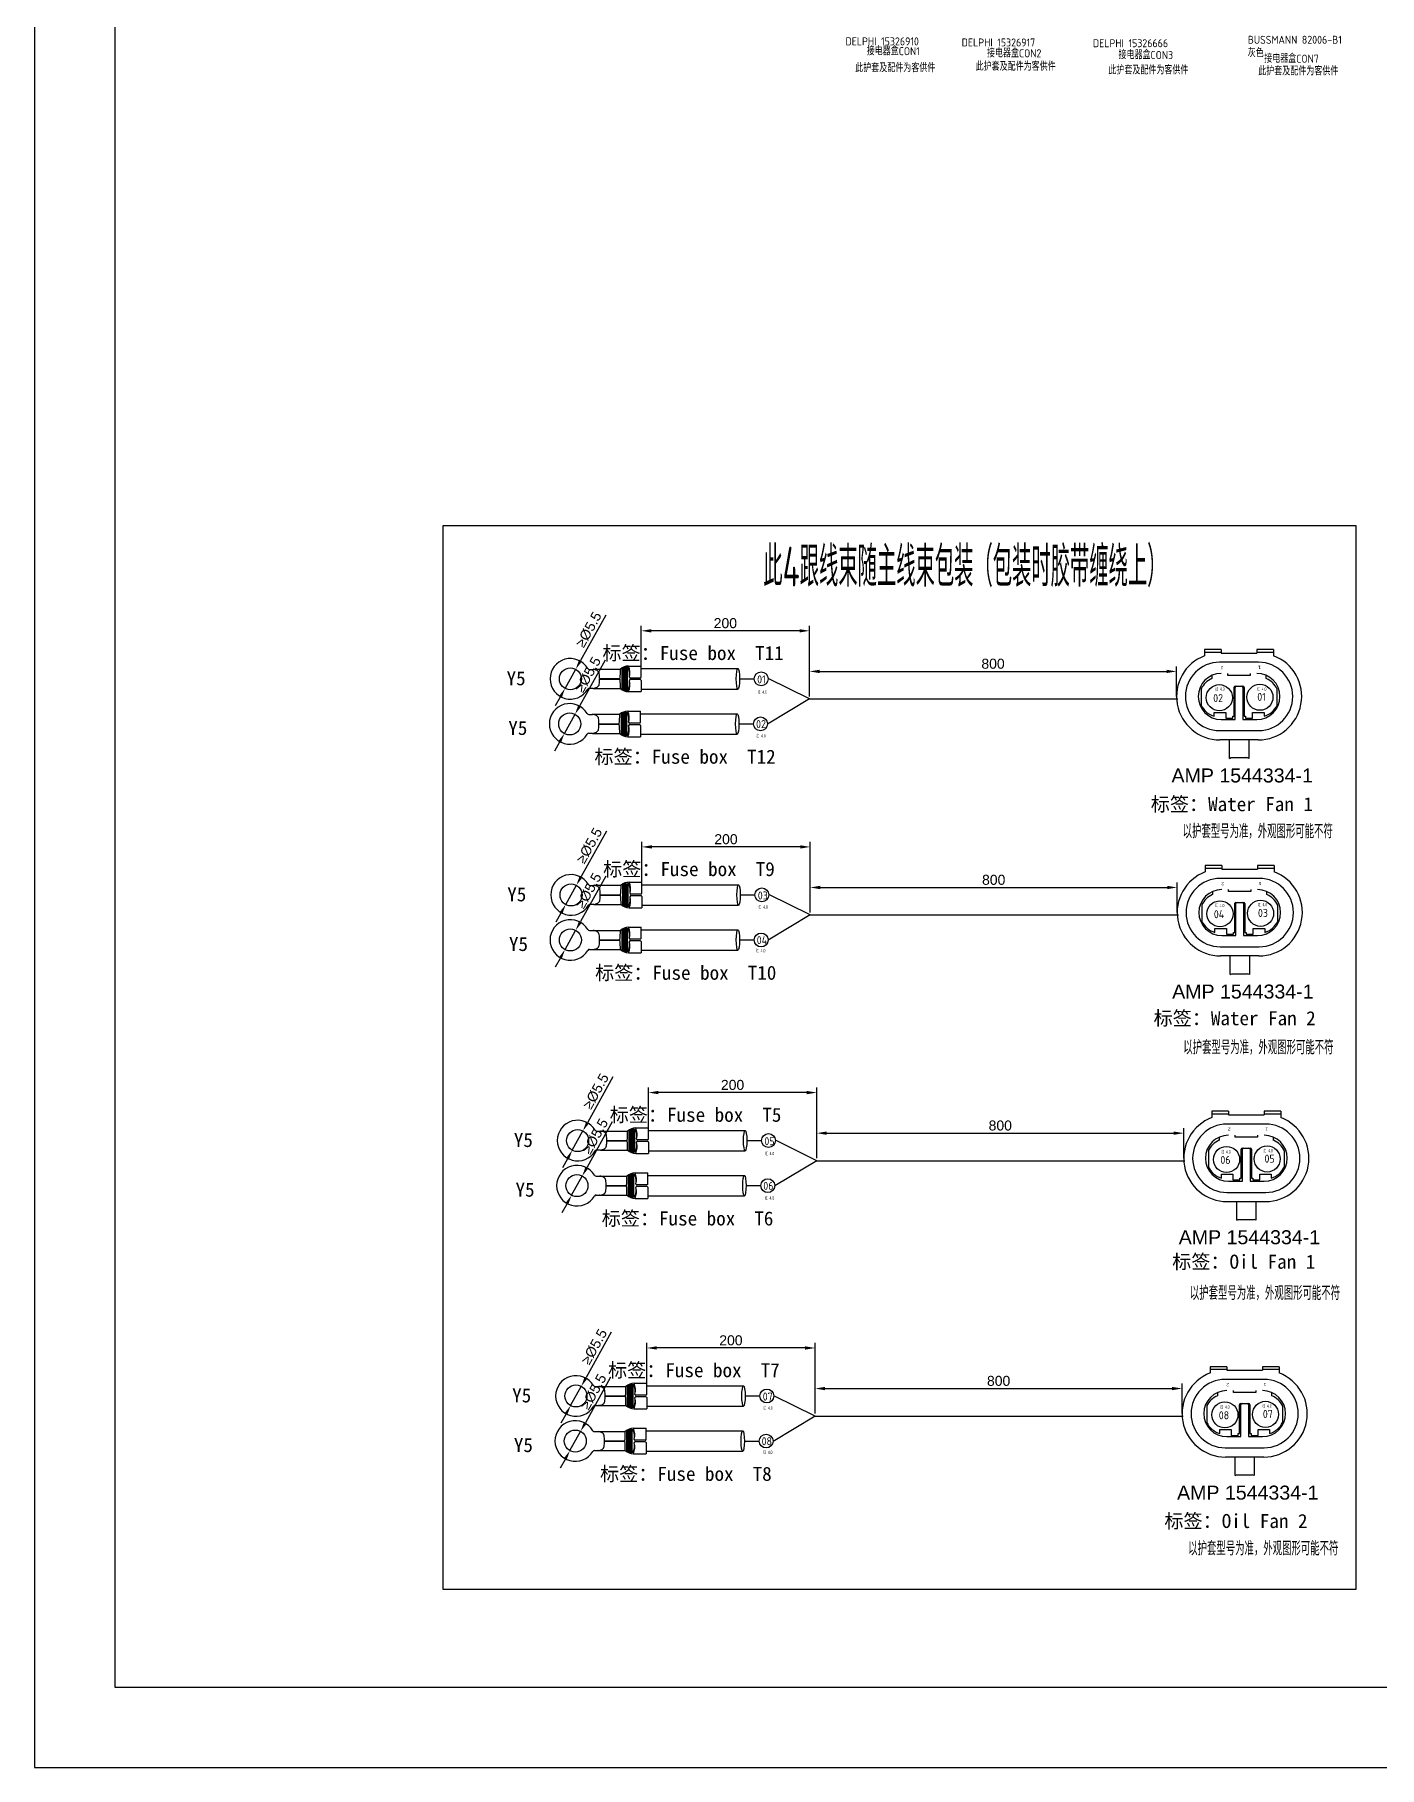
# Model space of a CAD drawing. Header units: millimetres. Extents: x 1762 to 3573, y 2019 to 2959.
# Drawn here: x 1761.7 to 2097.7, y 2018.6 to 2451.6 of the extents above; entities that cross this region are included whole.
import ezdxf

# ---------------------------------------------------------------- set-up
doc = ezdxf.new("R2010")
doc.units = ezdxf.units.MM
doc.layers.add('AM60', color=3, linetype='Continuous', lineweight=25)
doc.layers.add('护套层', color=3, linetype='Continuous', lineweight=0)
doc.layers.add('标题栏', color=7, linetype='Continuous')
doc.layers.add('线色线径', color=1, linetype='Continuous')
doc.styles.get("Standard").update_dxf_attribs({"font": 'arial.ttf'})
doc.styles.add('技术要求及剖视用', font='gbenor.shx', dxfattribs={"width": 0.7, "bigfont": 'gbcbig.shx'})
doc.dimstyles.new('ISO-25', dxfattribs={"dimtxt": 2.5, "dimasz": 2.5, "dimexe": 1.25, "dimexo": 0.625, "dimtad": 1, "dimtxsty": 'Standard', "dimcen": 2.5, "dimadec": 0, "dimazin": 0, "dimtfac": 1, "dimtmove": 0, "dimatfit": 3, "dimfxl": 1, "dimarcsym": 0})

# ---------------------------------------------------------------- blocks, each defined once
blk = doc.blocks.new('A$C02baf1ce')
at = {"color": 3}
for centre in [(10.7, 15.17), (20.85, 15.29)]:
    blk.add_circle(centre, 3.26, dxfattribs=at)
at = {"layer": 'AM60', "linetype": 'Continuous'}
for p, q in [((11.17, 27.21), (7.02, 27.21)), ((7.02, 27.21), (7.02, 25.63)), ((11.17, 26.49), (7.02, 26.49)), ((11.17, 27.21), (11.17, 26.33)), ((11.17, 26.33), (20.11, 26.33)), ((24.26, 27.21), (20.11, 27.21)), ((20.11, 27.21), (20.11, 26.33)), ((24.26, 26.49), (20.11, 26.49)), ((24.26, 27.21), (24.26, 25.63)), ((20.51, 24.02), (10.77, 24.02)), ((6.15, 17.34), (6.15, 13.34)), ((8.86, 20.73), (8.86, 19.95)), ((12.85, 20.75), (12.85, 21.22)), ((18.44, 20.75), (12.85, 20.75)), ((14.37, 10.53), (14.37, 17.71)), ((14.68, 18.03), (16.6, 18.03)), ((14.68, 9.73), (14.68, 17.71)), ((16.6, 17.71), (16.6, 9.73)), ((16.92, 17.71), (16.92, 10.53)), ((18.44, 21.22), (18.44, 20.75)), ((22.43, 19.95), (22.43, 20.73)), ((25.14, 13.34), (25.14, 17.34)), ((9.42, 11.49), (12.29, 11.49)), ((9.42, 10.53), (9.42, 11.49)), ((11.17, 9.73), (14.68, 9.73)), ((12.29, 11.49), (12.29, 10.05)), ((12.29, 10.05), (14.05, 10.05)), ((14.05, 10.05), (14.05, 10.53)), ((14.05, 10.53), (14.37, 10.53)), ((16.6, 9.73), (20.11, 9.73)), ((16.92, 10.53), (17.24, 10.53)), ((17.24, 10.53), (17.24, 10.05)), ((17.24, 10.05), (18.99, 10.05)), ((18.99, 10.05), (18.99, 11.49)), ((18.99, 11.49), (21.87, 11.49)), ((21.87, 11.49), (21.87, 10.53)), ((10.77, 6.94), (20.51, 6.94)), ((20.43, 4.62), (10.85, 4.62)), ((13.25, 0), (13.25, 4.62)), ((18.04, 4.62), (18.04, 0)), ((13.25, 0), (13.64, 0.19)), ((13.64, 0.19), (17.59, 0.19)), ((18.04, 0), (17.59, 0.19))]:
    blk.add_line(p, q, dxfattribs=at)
for centre, radius, start, end in [((10.85, 15.48), 10.85, 110.6673, 270), ((10.77, 15.48), 8.54, 90, 270), ((20.43, 15.48), 10.85, 270, 69.3327), ((20.51, 15.48), 8.54, 270, 90), ((11.17, 15.48), 5.75, 90, 270), ((10.85, 15.16), 5.19, 112.6199, 155.1884), ((14.68, 17.71), 0.319, 90, 180), ((15, 17.71), 0.319, 90, 180), ((16.28, 17.71), 0.319, 0, 90), ((16.6, 17.71), 0.319, 0, 90), ((20.11, 15.48), 5.75, 270, 90), ((20.43, 15.16), 5.19, 24.8116, 67.3801), ((10.85, 15.51), 5.19, 204.8116, 253.9234), ((20.43, 15.51), 5.19, 286.0766, 335.1884)]:
    blk.add_arc(centre, radius, start, end, dxfattribs=at)
at = {"layer": 'AM60', "color": 1, "lineweight": 5}
for s, p in [('2', (11.68, 23.1)), ('1', (21.03, 23.14))]:
    blk.add_text(s, height=0.798, rotation=180, dxfattribs=at).set_placement(p)
blk = doc.blocks.new('*D43')
at = {"color": 0, "lineweight": -2, "transparency": 16777216}
for p, q in [((-44.33, 96.49), (-46.52, 97.7)), ((-42.14, 95.27), (-37.33, 92.61)), ((-23.81, 85.1), (-35.15, 91.39))]:
    blk.add_line(p, q, dxfattribs=at)
at = {"color": 0, "transparency": 16777216}
for points in [[(-44.13, 96.85), (-44.53, 96.12), (-42.14, 95.27)], [(-34.94, 91.76), (-35.35, 91.03), (-37.33, 92.61)]]:
    blk.add_solid(points, dxfattribs=at)
at = {"layer": 'Defpoints', "color": 0, "transparency": 16777216}
for p in [(-42.14, 95.27), (-37.33, 92.61)]:
    blk.add_point(p, dxfattribs=at)
at = {"color": 0, "transparency": 16777216, "insert": (-27.43, 89.37), "char_height": 2.5, "attachment_point": 5, "rotation": 330.9889}
blk.add_mtext('≥%%C5.5', dxfattribs=at)
blk = doc.blocks.new('*D228')
at = {"color": 0, "lineweight": -2, "transparency": 16777216}
for p, q in [((1913.25, 2293.78), (1913.25, 2303.86)), ((1952.81, 2302.61), (1915.75, 2302.61)), ((1955.31, 2286.21), (1955.31, 2303.86))]:
    blk.add_line(p, q, dxfattribs=at)
at = {"color": 0, "transparency": 16777216}
for points in [[(1915.75, 2303.02), (1915.75, 2302.19), (1913.25, 2302.61)], [(1952.81, 2303.02), (1952.81, 2302.19), (1955.31, 2302.61)]]:
    blk.add_solid(points, dxfattribs=at)
at = {"layer": 'Defpoints', "color": 0, "transparency": 16777216}
for p in [(1913.25, 2302.61), (1913.25, 2293.16), (1955.31, 2285.59)]:
    blk.add_point(p, dxfattribs=at)
at = {"color": 0, "transparency": 16777216, "insert": (1934.28, 2304.51), "char_height": 2.5, "attachment_point": 5}
blk.add_mtext('200', dxfattribs=at)
blk = doc.blocks.new('*D229')
at = {"color": 0, "lineweight": -2, "transparency": 16777216}
for p, q in [((1955.31, 2286.21), (1955.31, 2293.71)), ((1957.81, 2292.46), (2044.54, 2292.46)), ((2047.04, 2286.21), (2047.04, 2293.71))]:
    blk.add_line(p, q, dxfattribs=at)
at = {"color": 0, "transparency": 16777216}
for points in [[(1957.81, 2292.88), (1957.81, 2292.05), (1955.31, 2292.46)], [(2044.54, 2292.88), (2044.54, 2292.05), (2047.04, 2292.46)]]:
    blk.add_solid(points, dxfattribs=at)
at = {"layer": 'Defpoints', "color": 0, "transparency": 16777216}
for p in [(2047.04, 2292.46), (1955.31, 2285.59), (2047.04, 2285.59)]:
    blk.add_point(p, dxfattribs=at)
at = {"color": 3, "transparency": 16777216, "insert": (2001.17, 2294.37), "char_height": 2.5, "attachment_point": 5}
blk.add_mtext('800', dxfattribs=at)
blk = doc.blocks.new('*D220')
at = {"color": 0, "lineweight": -2, "transparency": 16777216}
for p, q in [((1913.41, 2239.78), (1913.41, 2249.85)), ((1952.98, 2248.6), (1915.91, 2248.6)), ((1955.48, 2232.21), (1955.48, 2249.85))]:
    blk.add_line(p, q, dxfattribs=at)
at = {"color": 0, "transparency": 16777216}
for points in [[(1915.91, 2249.02), (1915.91, 2248.19), (1913.41, 2248.6)], [(1952.98, 2249.02), (1952.98, 2248.19), (1955.48, 2248.6)]]:
    blk.add_solid(points, dxfattribs=at)
at = {"layer": 'Defpoints', "color": 0, "transparency": 16777216}
for p in [(1913.41, 2248.6), (1913.41, 2239.16), (1955.48, 2231.58)]:
    blk.add_point(p, dxfattribs=at)
at = {"color": 0, "transparency": 16777216, "insert": (1934.44, 2250.51), "char_height": 2.5, "attachment_point": 5}
blk.add_mtext('200', dxfattribs=at)
blk = doc.blocks.new('*D221')
at = {"color": 0, "lineweight": -2, "transparency": 16777216}
for p, q in [((1955.48, 2232.21), (1955.48, 2239.71)), ((2047.2, 2232.21), (2047.2, 2239.71)), ((1957.98, 2238.46), (2044.7, 2238.46))]:
    blk.add_line(p, q, dxfattribs=at)
at = {"color": 0, "transparency": 16777216}
for points in [[(1957.98, 2238.88), (1957.98, 2238.05), (1955.48, 2238.46)], [(2044.7, 2238.88), (2044.7, 2238.05), (2047.2, 2238.46)]]:
    blk.add_solid(points, dxfattribs=at)
at = {"layer": 'Defpoints', "color": 0, "transparency": 16777216}
for p in [(2047.2, 2238.46), (1955.48, 2231.58), (2047.2, 2231.58)]:
    blk.add_point(p, dxfattribs=at)
at = {"color": 3, "transparency": 16777216, "insert": (2001.34, 2240.36), "char_height": 2.5, "attachment_point": 5}
blk.add_mtext('800', dxfattribs=at)
blk = doc.blocks.new('*D222')
at = {"color": 0, "lineweight": -2, "transparency": 16777216}
for p, q in [((1915.05, 2178.38), (1915.05, 2188.45)), ((1954.62, 2187.2), (1917.55, 2187.2)), ((1957.12, 2170.81), (1957.12, 2188.45))]:
    blk.add_line(p, q, dxfattribs=at)
at = {"color": 0, "transparency": 16777216}
for points in [[(1917.55, 2187.62), (1917.55, 2186.78), (1915.05, 2187.2)], [(1954.62, 2187.62), (1954.62, 2186.78), (1957.12, 2187.2)]]:
    blk.add_solid(points, dxfattribs=at)
at = {"layer": 'Defpoints', "color": 0, "transparency": 16777216}
for p in [(1915.05, 2187.2), (1915.05, 2177.75), (1957.12, 2170.18)]:
    blk.add_point(p, dxfattribs=at)
at = {"color": 0, "transparency": 16777216, "insert": (1936.08, 2189.1), "char_height": 2.5, "attachment_point": 5}
blk.add_mtext('200', dxfattribs=at)
blk = doc.blocks.new('*D223')
at = {"color": 0, "lineweight": -2, "transparency": 16777216}
for p, q in [((1957.12, 2170.81), (1957.12, 2178.31)), ((2048.84, 2170.81), (2048.84, 2178.31)), ((1959.62, 2177.06), (2046.34, 2177.06))]:
    blk.add_line(p, q, dxfattribs=at)
at = {"color": 0, "transparency": 16777216}
for points in [[(1959.62, 2177.47), (1959.62, 2176.64), (1957.12, 2177.06)], [(2046.34, 2177.47), (2046.34, 2176.64), (2048.84, 2177.06)]]:
    blk.add_solid(points, dxfattribs=at)
at = {"layer": 'Defpoints', "color": 0, "transparency": 16777216}
for p in [(2048.84, 2177.06), (1957.12, 2170.18), (2048.84, 2170.18)]:
    blk.add_point(p, dxfattribs=at)
at = {"color": 3, "transparency": 16777216, "insert": (2002.98, 2178.96), "char_height": 2.5, "attachment_point": 5}
blk.add_mtext('800', dxfattribs=at)
blk = doc.blocks.new('*D224')
at = {"color": 0, "lineweight": -2, "transparency": 16777216}
for p, q in [((1914.64, 2114.54), (1914.64, 2124.62)), ((1954.2, 2123.37), (1917.14, 2123.37)), ((1956.7, 2106.97), (1956.7, 2124.62))]:
    blk.add_line(p, q, dxfattribs=at)
at = {"color": 0, "transparency": 16777216}
for points in [[(1917.14, 2123.79), (1917.14, 2122.95), (1914.64, 2123.37)], [(1954.2, 2123.79), (1954.2, 2122.95), (1956.7, 2123.37)]]:
    blk.add_solid(points, dxfattribs=at)
at = {"layer": 'Defpoints', "color": 0, "transparency": 16777216}
for p in [(1914.64, 2123.37), (1914.64, 2113.92), (1956.7, 2106.35)]:
    blk.add_point(p, dxfattribs=at)
at = {"color": 0, "transparency": 16777216, "insert": (1935.67, 2125.27), "char_height": 2.5, "attachment_point": 5}
blk.add_mtext('200', dxfattribs=at)
blk = doc.blocks.new('*D225')
at = {"color": 0, "lineweight": -2, "transparency": 16777216}
for p, q in [((1956.7, 2106.97), (1956.7, 2114.48)), ((2048.43, 2106.97), (2048.43, 2114.48)), ((1959.2, 2113.23), (2045.93, 2113.23))]:
    blk.add_line(p, q, dxfattribs=at)
at = {"color": 0, "transparency": 16777216}
for points in [[(1959.2, 2113.64), (1959.2, 2112.81), (1956.7, 2113.23)], [(2045.93, 2113.64), (2045.93, 2112.81), (2048.43, 2113.23)]]:
    blk.add_solid(points, dxfattribs=at)
at = {"layer": 'Defpoints', "color": 0, "transparency": 16777216}
for p in [(2048.43, 2113.23), (1956.7, 2106.35), (2048.43, 2106.35)]:
    blk.add_point(p, dxfattribs=at)
at = {"color": 3, "transparency": 16777216, "insert": (2002.57, 2115.13), "char_height": 2.5, "attachment_point": 5}
blk.add_mtext('800', dxfattribs=at)
blk = doc.blocks.new('A$Ca6ca7e8a')
at = {"layer": '标题栏'}
for p, q in [((0, 940.14), (0, 0)), ((20, 920.14), (20, 20)), ((20, 20), (1791.69, 20)), ((0, 0), (1811.69, 0))]:
    blk.add_line(p, q, dxfattribs=at)
blk = doc.blocks.new('A$C0d177287')
at = {"color": 3}
for p, q in [((4.381, 36.545), (4.381, 29.785)), ((4.426, 37.492), (4.426, 36.613)), ((6.728, 34.985), (6.728, 29.882)), ((6.825, 34.985), (6.825, 29.882)), ((9.126, 37.492), (9.126, 36.613)), ((9.171, 36.545), (9.171, 29.785)), ((3.576, 27.746), (3.576, 24.584)), ((4.226, 29.532), (4.226, 27.72)), ((4.226, 27.72), (4.226, 29.532)), ((4.226, 28.02), (9.326, 28.02)), ((4.526, 28.02), (4.526, 29.532)), ((4.826, 28.02), (4.826, 29.532)), ((5.126, 28.02), (5.126, 29.532)), ((5.426, 28.02), (5.426, 29.532)), ((5.726, 28.02), (5.726, 29.532)), ((6.026, 28.02), (6.026, 29.532)), ((6.326, 28.02), (6.326, 29.532)), ((6.576, 24.784), (6.576, 27.347)), ((6.626, 28.02), (6.626, 29.532)), ((6.926, 28.02), (6.926, 29.532)), ((6.976, 24.784), (6.976, 27.347)), ((7.226, 28.02), (7.226, 29.532)), ((7.526, 28.02), (7.526, 29.532)), ((7.826, 28.02), (7.826, 29.532)), ((8.126, 28.02), (8.126, 29.532)), ((8.426, 28.02), (8.426, 29.532)), ((8.726, 28.02), (8.726, 29.532)), ((9.026, 28.02), (9.026, 29.532)), ((9.326, 29.532), (9.326, 27.72)), ((9.326, 28.066), (9.326, 29.532)), ((9.976, 27.746), (9.976, 24.584)), ((6.376, 24.584), (3.576, 24.584)), ((4.226, 24.584), (4.226, 0.408)), ((7.176, 24.584), (9.976, 24.584)), ((9.326, 24.584), (9.326, 0.408))]:
    blk.add_line(p, q, dxfattribs=at)
blk.add_circle((6.778, 42.282), 2.75, dxfattribs=at)
for centre, radius, start, end in [((6.778, 42.282), 5.075, 300.72955, 239.24052), ((3.926, 37.492), 0.5, 0, 59.24052), ((4.401, 36.545), 0.02, 124.84777, 191.38984), ((8.379, 37.346), 4.078, 191.38984, 205.75525), ((4.337, 36.638), 0.0928, 304.84777, 344.84398), ((5.586, 36.051), 1, 208.46412, 261.38748), ((6.52, 42.223), 7.243, 261.38748, 271.64225), ((7.032, 42.223), 7.243, 268.35775, 278.61252), ((7.967, 36.051), 1, 278.61252, 331.53588), ((5.174, 37.346), 4.078, 334.24475, 348.61016), ((9.626, 37.49), 0.5, 120.72955, 180), ((9.216, 36.638), 0.0928, 195.15602, 235.15223), ((9.151, 36.545), 0.02, 348.61016, 55.15223), ((6.802, 27.651), 3.228, 138.60714, 178.32291), ((5.32, 32.177), 4.762, 248.52034, 282.29112), ((6.729, 28.177), 2.846, 145.61693, 179.58239), ((4.384, 28.195), 0.5, 179.58239, 252.33698), ((5.666, 32.223), 4.728, 252.33698, 278.28445), ((4.752, 49.404), 19.623, 268.91699, 275.77899), ((6.376, 27.329), 0.2, 0, 102.29112), ((6.376, 27.347), 0.2, 0, 98.28445), ((8.801, 49.404), 19.623, 264.22101, 271.08301), ((7.176, 27.347), 0.2, 81.71555, 180), ((7.176, 27.329), 0.2, 77.70888, 180), ((7.886, 32.223), 4.728, 261.71555, 287.66302), ((8.233, 32.177), 4.762, 257.70888, 291.47966), ((6.75, 27.651), 3.228, 1.67709, 41.39286), ((6.823, 28.177), 2.846, 0.41761, 34.38307), ((9.169, 28.195), 0.5, 287.66302, 0.41761), ((6.376, 24.784), 0.2, 270, 0), ((7.176, 24.784), 0.2, 180, 270)]:
    blk.add_arc(centre, radius, start, end, dxfattribs=at)
blk.add_ellipse((6.776, 0.408), major_axis=(-2.55, 0), ratio=0.1601004, dxfattribs=at)
dim = blk.add_diameter_dim_2p(p1=(4.373, 43.616), p2=(9.183, 40.949), text='≥%%C5.5', dimstyle='ISO-25', dxfattribs=at)
dim.commit()
dim.dimension.update_dxf_attribs({"geometry": '*D43', "text_midpoint": (19.088, 37.71), "insert": (46.516, -51.657)})

msp = doc.modelspace()

# ---------------------------------------------------------------- linework, layer by layer
for p, q in [((1937.832, 2290.608), (1941.511, 2290.608)), ((1955.311, 2285.587), (1944.971, 2290.683)), ((1955.311, 2285.587), (1944.8, 2279.266)), ((1955.311, 2285.587), (2047.331, 2285.587)), ((1937.66, 2279.343), (1941.34, 2279.343)), ((1937.996, 2236.605), (1941.675, 2236.605)), ((1955.475, 2231.585), (1945.136, 2236.68)), ((1955.475, 2231.585), (1944.964, 2225.263)), ((1955.475, 2231.585), (2047.495, 2231.585)), ((1937.825, 2225.34), (1941.504, 2225.34)), ((1939.637, 2175.201), (1943.316, 2175.201)), ((1957.116, 2170.181), (1946.777, 2175.276)), ((1957.116, 2170.181), (1946.605, 2163.859)), ((1957.116, 2170.181), (2049.137, 2170.181)), ((1939.466, 2163.936), (1943.145, 2163.936)), ((1939.222, 2111.369), (1942.901, 2111.369)), ((1956.701, 2106.349), (1946.361, 2111.444)), ((1956.701, 2106.349), (1946.19, 2100.027)), ((1956.701, 2106.349), (2048.721, 2106.349)), ((1939.051, 2100.104), (1942.73, 2100.104))]:
    msp.add_line(p, q)
msp.add_lwpolyline([(1863.754, 2328.925), (2091.864, 2328.925), (2091.864, 2063.044), (1863.754, 2063.044)], close=True)
at = {"color": 3}
for centre in [(1943.242, 2290.608), (1943.071, 2279.343), (1943.406, 2236.605), (1943.235, 2225.34), (1945.047, 2175.201), (1944.876, 2163.936), (1944.632, 2111.369), (1944.461, 2100.104)]:
    msp.add_circle(centre, 1.731, dxfattribs=at)

# ---------------------------------------------------------------- block references
for name, p in [('A$Ca6ca7e8a', (1761.676, 2018.553)), ('A$C02baf1ce', (2047.022, 2270.721)), ('A$C02baf1ce', (2047.186, 2216.718)), ('A$C02baf1ce', (2048.827, 2155.314)), ('A$C02baf1ce', (2048.412, 2091.482))]:
    msp.add_blockref(name, p)
at = {"rotation": 90}
for p in [(1937.832, 2283.831), (1937.66, 2272.566), (1937.996, 2229.829), (1937.825, 2218.564), (1939.637, 2168.425), (1939.466, 2157.16), (1939.222, 2104.593), (1939.051, 2093.328)]:
    msp.add_blockref('A$C0d177287', p, dxfattribs=at)

# ---------------------------------------------------------------- texts
at = {"layer": 'AM60', "attachment_point": 1}
for s, width, insert, char_height in [('{\\Fisocp,gbcbig|c134;\\C3;BUSSMANN 82006-B1\\P灰色}', 56.7297, (2064.821, 2451.329), 2), ('{\\Fisocp,gbcbig|c134;\\C3;DELPHI 15326910}', 36.31, (1964.3, 2450.932), 2), ('{\\Fisocp,gbcbig|c134;\\C3;接电器盒CON1}', 36.31, (1969.594, 2448.48), 2), ('{\\Fisocp,gbcbig|c134;\\C3;DELPHI 15326917}', 36.31, (1993.334, 2450.656), 2), ('{\\Fisocp,gbcbig|c134;\\C3;接电器盒CON2}', 36.31, (1999.648, 2447.949), 2), ('{\\Fisocp,gbcbig|c134;\\C3;DELPHI 15326666}', 36.31, (2026.122, 2450.471), 2), ('{\\Fisocp,gbcbig|c134;\\C3;接电器盒CON3}', 36.31, (2032.528, 2447.516), 2), ('{\\Fisocp,gbcbig|c134;\\C3;接电器盒CON7}', 36.31, (2068.944, 2446.606), 2), ('{\\Fisocp,gbcbig|c134;\\C3;此护套及配件为客供件}', 36.31, (1966.742, 2444.264), 2), ('{\\Fisocp,gbcbig|c134;\\C3;此护套及配件为客供件}', 36.31, (1996.823, 2444.625), 2), ('{\\Fisocp,gbcbig|c134;\\C3;此护套及配件为客供件}', 36.31, (2029.997, 2443.702), 2), ('{\\Fisocp,gbcbig|c134;\\C3;此护套及配件为客供件}', 36.31, (2067.458, 2443.456), 2), ('{\\fSimSun|b0|i0|c134|p2;\\C3;标签：Fuse box  T11}', 50.04824, (1903.578, 2298.804), 3.5), ('{\\fSimSun|b0|i0|c134|p2;\\C3;Y5}', 50.04824, (1879.613, 2292.501), 3.5), ('{\\Fisocp,gbcbig|c134;\\C3;01}', 36.31, (1942.227, 2291.455), 2), ('{\\Fisocp,gbcbig|c134;\\C3;02}', 36.31, (2056.185, 2286.781), 2), ('{\\Fisocp,gbcbig|c134;\\C3;01}', 36.31, (2067.205, 2287.098), 2), ('{\\fSimSun|b0|i0|c134|p2;\\C3;Y5}', 50.04824, (1880.037, 2280.086), 3.5), ('{\\Fisocp,gbcbig|c134;\\C3;02}', 36.31, (1941.957, 2280.298), 2), ('{\\fSimSun|b0|i0|c134|p2;\\C3;标签：Fuse box  T12}', 50.04824, (1901.576, 2272.896), 3.5), ('{\\C3;AMP 1544334-1}', 36.31, (2045.774, 2268.206), 3.5), ('{\\fSimSun|b0|i0|c134|p2;\\C3;标签：Water Fan 1}', 50.04824, (2040.596, 2261.037), 3.5), ('{\\fSimSun|b0|i0|c134|p2;\\C3;标签：Fuse box  T9}', 50.04824, (1903.743, 2244.801), 3.5), ('{\\fSimSun|b0|i0|c134|p2;\\C3;Y5}', 50.04824, (1879.778, 2238.498), 3.5), ('{\\Fisocp,gbcbig|c134;\\C3;03}', 36.31, (1942.391, 2237.452), 2), ('{\\Fisocp,gbcbig|c134;\\C3;04}', 36.31, (2056.35, 2232.779), 2), ('{\\Fisocp,gbcbig|c134;\\C3;03}', 36.31, (2067.37, 2233.095), 2), ('{\\fSimSun|b0|i0|c134|p2;\\C3;Y5}', 50.04824, (1880.201, 2226.084), 3.5), ('{\\Fisocp,gbcbig|c134;\\C3;04}', 36.31, (1942.121, 2226.295), 2), ('{\\fSimSun|b0|i0|c134|p2;\\C3;标签：Fuse box  T10}', 50.04824, (1901.741, 2218.893), 3.5), ('{\\C3;AMP 1544334-1}', 36.31, (2045.938, 2214.204), 3.5), ('{\\fSimSun|b0|i0|c134|p2;\\C3;标签：Water Fan 2}', 50.04824, (2041.29, 2207.538), 3.5), ('{\\fSimSun|b0|i0|c134|p2;\\C3;标签：Fuse box  T5}', 50.04824, (1905.384, 2183.397), 3.5), ('{\\fSimSun|b0|i0|c134|p2;\\C3;Y5}', 50.04824, (1881.419, 2177.094), 3.5), ('{\\Fisocp,gbcbig|c134;\\C3;05}', 36.31, (1944.032, 2176.048), 2), ('{\\Fisocp,gbcbig|c134;\\C3;06}', 36.31, (2057.991, 2171.374), 2), ('{\\Fisocp,gbcbig|c134;\\C3;05}', 36.31, (2069.011, 2171.691), 2), ('{\\fSimSun|b0|i0|c134|p2;\\C3;Y5}', 50.04824, (1881.843, 2164.68), 3.5), ('{\\Fisocp,gbcbig|c134;\\C3;06}', 36.31, (1943.762, 2164.891), 2), ('{\\fSimSun|b0|i0|c134|p2;\\C3;标签：Fuse box  T6}', 50.04824, (1903.382, 2157.489), 3.5), ('{\\C3;AMP 1544334-1}', 36.31, (2047.579, 2152.8), 3.5), ('{\\fSimSun|b0|i0|c134|p2;\\C3;标签：Oil Fan 1}', 50.04824, (2045.949, 2146.687), 3.5), ('{\\fSimSun|b0|i0|c134|p2;\\C3;标签：Fuse box  T7}', 50.04824, (1904.968, 2119.565), 3.5), ('{\\fSimSun|b0|i0|c134|p2;\\C3;Y5}', 50.04824, (1881.003, 2113.262), 3.5), ('{\\Fisocp,gbcbig|c134;\\C3;07}', 36.31, (1943.617, 2112.216), 2), ('{\\Fisocp,gbcbig|c134;\\C3;08}', 36.31, (2057.576, 2107.543), 2), ('{\\Fisocp,gbcbig|c134;\\C3;07}', 36.31, (2068.596, 2107.859), 2), ('{\\fSimSun|b0|i0|c134|p2;\\C3;Y5}', 50.04824, (1881.427, 2100.848), 3.5), ('{\\Fisocp,gbcbig|c134;\\C3;08}', 36.31, (1943.347, 2101.059), 2), ('{\\fSimSun|b0|i0|c134|p2;\\C3;标签：Fuse box  T8}', 50.04824, (1902.966, 2093.657), 3.5), ('{\\C3;AMP 1544334-1}', 36.31, (2047.164, 2088.968), 3.5), ('{\\fSimSun|b0|i0|c134|p2;\\C3;标签：Oil Fan 2}', 50.04824, (2044.002, 2081.875), 3.5)]:
    msp.add_mtext_dynamic_manual_height_columns(s, width=width, gutter_width=12.5, heights=[0], dxfattribs=dict(at, insert=insert, char_height=char_height))
at = {"layer": '护套层', "style": '技术要求及剖视用', "width": 0.67, "flags": 9}
for tag, p, height in [('此4跟线束随主线束包装（包装时胶带缠绕上）', (1943.748, 2313.655), 10), ('以护套型号为准，外观图形可能不符', (2048.561, 2250.761), 3.5), ('以护套型号为准，外观图形可能不符', (2048.725, 2196.758), 3.5), ('以护套型号为准，外观图形可能不符', (2050.366, 2135.354), 3.5), ('以护套型号为准，外观图形可能不符', (2049.951, 2071.522), 3.5)]:
    msp.add_attdef(tag, p, '泽泰软件', height=height, dxfattribs=at)
at = {"layer": '线色线径', "lineweight": 5, "width": 0.6}
for p in [(1942.377, 2286.918), (2056.731, 2287.671), (2067.178, 2287.632), (1942.064, 2275.966), (2067.378, 2233.785), (1942.571, 2233.18), (2056.679, 2233.563), (1941.978, 2222.283), (1944.202, 2171.563), (2058.236, 2171.982), (2068.772, 2172.286), (1944.178, 2160.458), (2057.972, 2108.191), (2068.487, 2108.437), (1943.797, 2107.981), (1943.749, 2096.883)]:
    msp.add_text('红  4.0', height=0.8, dxfattribs=at).set_placement(p)

# ---------------------------------------------------------------- dimensions: what is measured, and where the dimension line sits
at = {"color": 1}
for base, p1, p2, picture, middle in [((1913.248, 2302.607), (1955.311, 2285.587), (1913.248, 2293.158), '*D228', (1934.279, 2304.509)), ((1913.412, 2248.605), (1955.475, 2231.585), (1913.412, 2239.155), '*D220', (1934.444, 2250.506)), ((1915.053, 2187.201), (1957.116, 2170.181), (1915.053, 2177.751), '*D222', (1936.085, 2189.102)), ((1914.638, 2123.369), (1956.701, 2106.349), (1914.638, 2113.919), '*D224', (1935.67, 2125.27))]:
    dim = msp.add_linear_dim(base=base, p1=p1, p2=p2, text='200', dimstyle='ISO-25', dxfattribs=at)
    dim.commit()
    dim.dimension.update_dxf_attribs({"geometry": picture, "text_midpoint": middle})
for base, p1, p2, picture, middle in [((2047.039, 2292.465), (1955.311, 2285.587), (2047.039, 2285.587), '*D229', (2001.175, 2294.366)), ((2047.203, 2238.462), (1955.475, 2231.585), (2047.203, 2231.585), '*D221', (2001.339, 2240.363)), ((2048.844, 2177.058), (1957.116, 2170.181), (2048.844, 2170.181), '*D223', (2002.98, 2178.959)), ((2048.429, 2113.226), (1956.701, 2106.349), (2048.429, 2106.349), '*D225', (2002.565, 2115.127))]:
    dim = msp.add_linear_dim(base=base, p1=p1, p2=p2, text='800', dimstyle='ISO-25', override={"dimclrt": 3}, dxfattribs=at)
    dim.commit()
    dim.dimension.update_dxf_attribs({"geometry": picture, "text_midpoint": middle})

doc.saveas('drawing.dxf')
